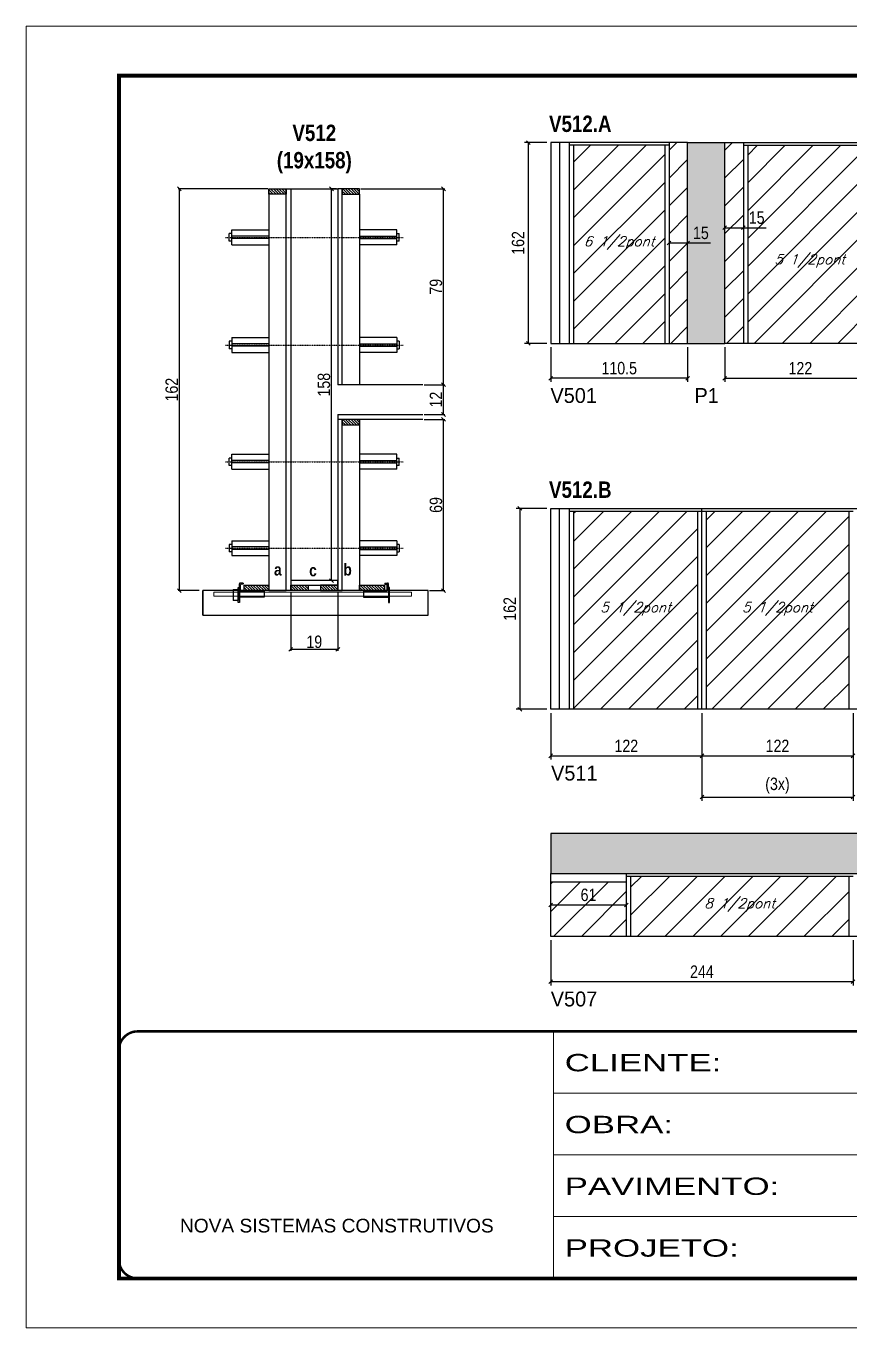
# Model space of a CAD drawing. Extents: x 13154 to 22413, y 1253 to 30260.
# Drawn here: x 14753 to 15418, y 24225 to 25275 of the extents above; entities that cross this region are included whole.
import ezdxf

# ---------------------------------------------------------------- set-up
doc = ezdxf.new("R2010")
doc.units = 0
for name, pattern in [('CONTINUO', [0]), ('DASHED', [0.75, 0.5, -0.25]), ('HIDDEN', [0.375, 0.25, -0.125])]:
    doc.linetypes.add(name, pattern=pattern)
for name, color, linetype in [('5', 5, 'Continuous'), ('barrote', 251, 'Continuous'), ('COTA', 241, 'Continuous'), ('detalhes', 4, 'Continuous'), ('NOMENCLATURA', 7, 'Continuous'), ('Painéis', 200, 'Continuous'), ('presilha', 1, 'Continuous'), ('SARR_2.2x10', 60, 'Continuous'), ('SARR_2.2x7', 40, 'Continuous'), ('SARR_3.5x7', 81, 'Continuous'), ('TENSOR', 3, 'Continuous'), ('texto', 7, 'Continuous')]:
    doc.layers.add(name, color=color, linetype=linetype)
for name, color, linetype, lineweight in [('CONCRETO', 251, 'Continuous', 25), ('Folhas', 255, 'Continuous', 9), ('Hachura', 251, 'Continuous', 9), ('SARRAFO DE PRESSAO', 251, 'DASHED', 9), ('SCO-___-LAJ', 2, 'Continuous', 0)]:
    doc.layers.add(name, color=color, linetype=linetype, lineweight=lineweight)
doc.styles.add('ARIAL', font='arial.ttf')
doc.styles.add('COTA TECNICA', font='techl___.ttf', dxfattribs={"height": 10})
doc.styles.add('COTA TECNICA 2X', font='techl___.ttf', dxfattribs={"height": 10})
doc.styles.add('Romans', font='romans.shx')
doc.styles.add('ROMAS860', font='ROMAS860.SHX')
doc.styles.add('TECNICA', font='techb___.ttf', dxfattribs={"height": 10})
doc.styles.add('Tecnologia', font='')
doc.styles.get('Tecnologia').set_extended_font_data('Forgotten Futurist')
doc.dimstyles.new('PAINEL', dxfattribs={"dimtxt": 10, "dimasz": 3, "dimexe": 3, "dimexo": 3, "dimgap": 3, "dimtad": 1, "dimdec": 1, "dimzin": 12, "dimdsep": 46, "dimtxsty": 'COTA TECNICA', "dimblk1": 'OBLIQUE', "dimblk2": 'OBLIQUE', "dimsah": 1, "dimcen": 0.9, "dimclrd": 4, "dimclre": 4, "dimclrt": 240, "dimadec": 1, "dimazin": 3, "dimtfac": 1, "dimtdec": 1, "dimtmove": 0, "dimatfit": 3, "dimfxl": 1, "dimtolj": 1, "dimtzin": 12, "dimarcsym": 0})
doc.dimstyles.new('SECAO', dxfattribs={"dimscale": 0.333333, "dimtxt": 5, "dimasz": 9, "dimexe": 3, "dimexo": 3, "dimgap": 3, "dimtad": 1, "dimdec": 1, "dimlfac": 0.5, "dimzin": 12, "dimdsep": 46, "dimtxsty": 'COTA TECNICA 2X', "dimblk1": 'OBLIQUE', "dimblk2": 'OBLIQUE', "dimsah": 1, "dimcen": 0.9, "dimclrd": 4, "dimclre": 4, "dimclrt": 240, "dimadec": 1, "dimazin": 3, "dimtfac": 1, "dimtdec": 1, "dimtmove": 0, "dimatfit": 3, "dimfxl": 1, "dimtolj": 1, "dimtzin": 12, "dimarcsym": 0})

# ---------------------------------------------------------------- blocks, each defined once
blk = doc.blocks.new('9999999999')
at = {"color": 30, "linetype": 'CONTINUO'}
for p, q in [((98564.6, 34230.2), (98564.6, 34429.4)), ((98564.6, 34379.6), (99584, 34379.6)), ((98564.6, 34329.8), (99488, 34329.8)), ((98564.6, 34280), (99488, 34280))]:
    blk.add_line(p, q, dxfattribs=at)
at = {"color": 30, "linetype": 'CONTINUO', "const_width": 2}
blk.add_lwpolyline([(99584, 34230.2), (99584, 34414.4, 0.414214), (99569, 34429.4), (98229, 34429.4, 0.414214), (98214, 34414.4), (98214, 34245.2, 0.414214), (98229, 34230.2), (99584, 34230.2)], format="xyb", dxfattribs=at)
at = {"layer": 'Folhas'}
blk.add_lwpolyline([(98139, 34190.2), (99624, 34190.2), (99624, 35240.2), (98139, 35240.2)], close=True, dxfattribs=at)
at = {"layer": 'Folhas', "color": 30, "const_width": 3}
blk.add_lwpolyline([(98214, 34230.2), (99584, 34230.2), (99584, 35200.2), (98214, 35200.2)], close=True, dxfattribs=at)
at = {"color": 7, "linetype": 'Continuous', "ltscale": 5, "style": 'ARIAL'}
blk.add_text('NOVA SISTEMAS CONSTRUTIVOS', height=11.059, dxfattribs=at).set_placement((98263.2, 34267.2))
at = {"layer": 'Folhas', "color": 7, "style": 'Tecnologia', "width": 1.5}
for s, p in [('CLIENTE:', (98573.7, 34397.2)), ('OBRA:', (98573.7, 34347.3)), ('PAVIMENTO:', (98573.7, 34297.5)), ('PROJETO:', (98573.7, 34247.7))]:
    blk.add_text(s, height=14, dxfattribs=at).set_placement(p)
blk = doc.blocks.new('_Oblique')
at = {"color": 0, "linetype": 'ByBlock', "lineweight": -2}
blk.add_line((-0.5, -0.5), (0.5, 0.5), dxfattribs=at)
blk = doc.blocks.new('*D382')
at = {"layer": 'COTA', "color": 4, "lineweight": -2, "transparency": 16777216}
for p, q in [((14966.5, 24818.6), (14966.5, 24771.1)), ((15004.5, 24818.6), (15004.5, 24771.1)), ((15004.5, 24772.1), (14966.5, 24772.1))]:
    blk.add_line(p, q, dxfattribs=at)
at = {"layer": 'Defpoints', "color": 0, "transparency": 16777216}
for p in [(14966.5, 24819.6), (15004.5, 24819.6), (14966.5, 24772.1)]:
    blk.add_point(p, dxfattribs=at)
at = {"layer": 'COTA', "color": 4, "lineweight": -2, "transparency": 16777216, "xscale": 3, "yscale": 3, "zscale": 3, "rotation": 180}
blk.add_blockref('_Oblique', (14966.5, 24772.1), dxfattribs=at)
at = {"layer": 'COTA', "color": 4, "lineweight": -2, "transparency": 16777216, "xscale": 3, "yscale": 3, "zscale": 3}
blk.add_blockref('_Oblique', (15004.5, 24772.1), dxfattribs=at)
at = {"layer": 'COTA', "color": 240, "transparency": 16777216, "insert": (14985.5, 24778.2), "char_height": 10, "attachment_point": 5, "style": 'COTA TECNICA 2X'}
blk.add_mtext('\\A1;19', dxfattribs=at)
blk = doc.blocks.new('PRESILHA METÁLICA 1')
at = {"layer": 'presilha'}
for p, q in [((7.5, 10.6), (7.5, 19.9)), ((12, 21), (8.6, 21)), ((9, 11.6), (9, 18.9)), ((12, 19.5), (9.6, 19.5)), ((12, 21), (12, 19.5)), ((0, 13), (6, 13)), ((0, 13), (0, 0)), ((6, 0), (0, 0)), ((6, 15.5), (7.5, 15.5)), ((6, -2.5), (6, 15.5)), ((6, 13), (6, 0)), ((7.5, 15.5), (7.5, -2.5)), ((37.5, 4.1), (7.5, 4.1)), ((37.5, 11), (9.6, 11)), ((37.5, 11), (37.5, 4.1)), ((7.5, -2.5), (6, -2.5))]:
    blk.add_line(p, q, dxfattribs=at)
for centre, radius, start, end in [((8.6, 19.9), 1.14, 90, 180), ((9.6, 18.9), 0.57, 90, 180), ((9.6, 11.6), 0.57, 180, 270)]:
    blk.add_arc(centre, radius, start, end, dxfattribs=at)
blk = doc.blocks.new('PRESILHA METÁLICA 2')
at = {"layer": 'presilha'}
for p, q in [((-5.2, 23.5), (-5.2, 22)), ((-5.2, 23.5), (-1.9, 23.5)), ((-5.2, 22), (-2.8, 22)), ((-2.2, 14.1), (-2.2, 21.4)), ((0.8, 18), (-0.8, 18)), ((-0.8, 18), (-0.8, 0)), ((-0.8, 14.6), (-0.8, 22.4)), ((0.8, 0), (0.8, 18)), ((-30.8, 13.5), (-30.8, 6.6)), ((-30.8, 13.5), (-2.8, 13.5)), ((-30.8, 6.6), (-0.8, 6.6)), ((-0.8, 0), (0.8, 0))]:
    blk.add_line(p, q, dxfattribs=at)
for centre, radius, start, end in [((-2.8, 21.4), 0.57, 0, 90), ((-1.9, 22.4), 1.14, 0, 90), ((-2.8, 14.1), 0.57, 270, 0)]:
    blk.add_arc(centre, radius, start, end, dxfattribs=at)
blk = doc.blocks.new('*D383')
at = {"layer": 'COTA', "color": 4, "lineweight": -2, "transparency": 16777216}
for p, q in [((14947.9, 25143.6), (14875.6, 25143.6)), ((14876.6, 25143.6), (14876.6, 24819.6)), ((14892.7, 24819.6), (14875.6, 24819.6))]:
    blk.add_line(p, q, dxfattribs=at)
at = {"layer": 'Defpoints', "color": 0, "transparency": 16777216}
for p in [(14948.9, 25143.6), (14876.6, 24819.6), (14893.7, 24819.6)]:
    blk.add_point(p, dxfattribs=at)
at = {"layer": 'COTA', "color": 4, "lineweight": -2, "transparency": 16777216, "xscale": 3, "yscale": 3, "zscale": 3}
for p, rotation in [((14876.6, 25143.6), 90), ((14876.6, 24819.6), 270)]:
    blk.add_blockref('_Oblique', p, dxfattribs=dict(at, rotation=rotation))
at = {"layer": 'COTA', "color": 240, "transparency": 16777216, "insert": (14870.5, 24981.6), "char_height": 10, "attachment_point": 5, "rotation": 90, "style": 'COTA TECNICA 2X'}
blk.add_mtext('\\A1;162', dxfattribs=at)
blk = doc.blocks.new('*D386')
at = {"layer": 'COTA', "color": 4, "lineweight": -2, "transparency": 16777216}
for p, q in [((15003.5, 25143.6), (14998.4, 25143.6)), ((14999.4, 24827.6), (14999.4, 25143.6)), ((15003.5, 24827.6), (14998.4, 24827.6))]:
    blk.add_line(p, q, dxfattribs=at)
at = {"layer": 'Defpoints', "color": 0, "transparency": 16777216}
for p in [(14999.4, 25143.6), (15004.5, 25143.6), (15004.5, 24827.6)]:
    blk.add_point(p, dxfattribs=at)
at = {"layer": 'COTA', "color": 4, "lineweight": -2, "transparency": 16777216, "xscale": 3, "yscale": 3, "zscale": 3}
for p, rotation in [((14999.4, 25143.6), 90), ((14999.4, 24827.6), 270)]:
    blk.add_blockref('_Oblique', p, dxfattribs=dict(at, rotation=rotation))
at = {"layer": 'COTA', "color": 240, "transparency": 16777216, "insert": (14993.3, 24985.6), "char_height": 10, "attachment_point": 5, "rotation": 90, "style": 'COTA TECNICA 2X'}
blk.add_mtext('\\A1;158', dxfattribs=at)
blk = doc.blocks.new('*D397')
at = {"layer": 'COTA', "color": 4, "linetype": 'ByBlock', "lineweight": -2, "transparency": 16777216}
for p, q in [((15176.3, 25015.9), (15176.3, 24987.8)), ((15286.8, 25015.9), (15286.8, 24987.8)), ((15286.8, 24990.8), (15176.3, 24990.8))]:
    blk.add_line(p, q, dxfattribs=at)
at = {"layer": 'Defpoints', "color": 0, "linetype": 'ByBlock', "transparency": 16777216}
for p in [(15176.3, 25018.9), (15286.8, 25018.9), (15176.3, 24990.8)]:
    blk.add_point(p, dxfattribs=at)
at = {"layer": 'COTA', "color": 4, "linetype": 'ByBlock', "lineweight": -2, "transparency": 16777216, "xscale": 3, "yscale": 3, "zscale": 3, "rotation": 180}
blk.add_blockref('_Oblique', (15176.3, 24990.8), dxfattribs=at)
at = {"layer": 'COTA', "color": 4, "linetype": 'ByBlock', "lineweight": -2, "transparency": 16777216, "xscale": 3, "yscale": 3, "zscale": 3}
blk.add_blockref('_Oblique', (15286.8, 24990.8), dxfattribs=at)
at = {"layer": 'COTA', "color": 240, "linetype": 'ByBlock', "transparency": 16777216, "insert": (15231.6, 24998.9), "char_height": 10, "attachment_point": 5, "style": 'COTA TECNICA'}
blk.add_mtext('\\A1;110.5', dxfattribs=at)
blk = doc.blocks.new('*D398')
at = {"layer": 'COTA', "color": 4, "lineweight": -2, "transparency": 16777216}
for p, q in [((15316.8, 25015.9), (15316.8, 24987.8)), ((15438.8, 25015.9), (15438.8, 24987.8)), ((15316.8, 24990.8), (15438.8, 24990.8))]:
    blk.add_line(p, q, dxfattribs=at)
at = {"layer": 'Defpoints', "color": 0, "transparency": 16777216}
for p in [(15316.8, 25018.9), (15438.8, 25018.9), (15438.8, 24990.8)]:
    blk.add_point(p, dxfattribs=at)
at = {"layer": 'COTA', "color": 4, "lineweight": -2, "transparency": 16777216, "xscale": 3, "yscale": 3, "zscale": 3, "rotation": 180}
blk.add_blockref('_Oblique', (15316.8, 24990.8), dxfattribs=at)
at = {"layer": 'COTA', "color": 4, "lineweight": -2, "transparency": 16777216, "xscale": 3, "yscale": 3, "zscale": 3}
blk.add_blockref('_Oblique', (15438.8, 24990.8), dxfattribs=at)
at = {"layer": 'COTA', "color": 240, "transparency": 16777216, "insert": (15377.8, 24998.9), "char_height": 10, "attachment_point": 5, "style": 'COTA TECNICA'}
blk.add_mtext('\\A1;122', dxfattribs=at)
blk = doc.blocks.new('*D393')
at = {"layer": 'COTA', "color": 4, "lineweight": -2, "transparency": 16777216}
for p, q in [((15173.3, 25180.9), (15155.2, 25180.9)), ((15158.2, 25180.9), (15158.2, 25018.9)), ((15173.3, 25018.9), (15155.2, 25018.9))]:
    blk.add_line(p, q, dxfattribs=at)
at = {"layer": 'Defpoints', "color": 0, "transparency": 16777216}
for p in [(15176.3, 25180.9), (15158.2, 25018.9), (15176.3, 25018.9)]:
    blk.add_point(p, dxfattribs=at)
at = {"layer": 'COTA', "color": 4, "lineweight": -2, "transparency": 16777216, "xscale": 3, "yscale": 3, "zscale": 3}
for p, rotation in [((15158.2, 25180.9), 90), ((15158.2, 25018.9), 270)]:
    blk.add_blockref('_Oblique', p, dxfattribs=dict(at, rotation=rotation))
at = {"layer": 'COTA', "color": 240, "transparency": 16777216, "insert": (15150, 25099.9), "char_height": 10, "attachment_point": 5, "rotation": 90, "style": 'COTA TECNICA'}
blk.add_mtext('\\A1;162', dxfattribs=at)
blk = doc.blocks.new('*D395')
at = {"layer": 'COTA', "color": 4, "lineweight": -2, "transparency": 16777216}
for p, q in [((15271.8, 25099.9), (15286.8, 25099.9)), ((15286.8, 25099.9), (15305.2, 25099.9))]:
    blk.add_line(p, q, dxfattribs=at)
at = {"layer": 'Defpoints', "color": 0, "transparency": 16777216}
for p in [(15271.8, 25099.9), (15286.8, 25099.9), (15286.8, 25099.9)]:
    blk.add_point(p, dxfattribs=at)
at = {"layer": 'COTA', "color": 4, "lineweight": -2, "transparency": 16777216, "xscale": 3, "yscale": 3, "zscale": 3, "rotation": 180}
blk.add_blockref('_Oblique', (15271.8, 25099.9), dxfattribs=at)
at = {"layer": 'COTA', "color": 4, "lineweight": -2, "transparency": 16777216, "xscale": 3, "yscale": 3, "zscale": 3}
blk.add_blockref('_Oblique', (15286.8, 25099.9), dxfattribs=at)
at = {"layer": 'COTA', "color": 240, "transparency": 16777216, "insert": (15297.5, 25108), "char_height": 10, "attachment_point": 5, "style": 'COTA TECNICA'}
blk.add_mtext('\\A1;15', dxfattribs=at)
blk = doc.blocks.new('*D396')
at = {"layer": 'COTA', "color": 4, "lineweight": -2, "transparency": 16777216}
for p, q in [((15316.8, 25112.2), (15331.8, 25112.2)), ((15331.8, 25112.2), (15350.2, 25112.2))]:
    blk.add_line(p, q, dxfattribs=at)
at = {"layer": 'Defpoints', "color": 0, "transparency": 16777216}
for p in [(15316.8, 25112.2), (15331.8, 25112.2), (15331.8, 25112.2)]:
    blk.add_point(p, dxfattribs=at)
at = {"layer": 'COTA', "color": 4, "lineweight": -2, "transparency": 16777216, "xscale": 3, "yscale": 3, "zscale": 3, "rotation": 180}
blk.add_blockref('_Oblique', (15316.8, 25112.2), dxfattribs=at)
at = {"layer": 'COTA', "color": 4, "lineweight": -2, "transparency": 16777216, "xscale": 3, "yscale": 3, "zscale": 3}
blk.add_blockref('_Oblique', (15331.8, 25112.2), dxfattribs=at)
at = {"layer": 'COTA', "color": 240, "transparency": 16777216, "insert": (15342.5, 25120.3), "char_height": 10, "attachment_point": 5, "style": 'COTA TECNICA'}
blk.add_mtext('\\A1;15', dxfattribs=at)
blk = doc.blocks.new('*D401')
at = {"layer": 'COTA', "color": 4, "lineweight": -2, "transparency": 16777216}
for p, q in [((15074.2, 24957.6), (15090.8, 24957.6)), ((15089.8, 24819.6), (15089.8, 24957.6)), ((15078.4, 24819.6), (15090.8, 24819.6))]:
    blk.add_line(p, q, dxfattribs=at)
at = {"layer": 'Defpoints', "color": 0, "transparency": 16777216}
for p in [(15073.2, 24957.6), (15089.8, 24957.6), (15077.4, 24819.6)]:
    blk.add_point(p, dxfattribs=at)
at = {"layer": 'COTA', "color": 4, "lineweight": -2, "transparency": 16777216, "xscale": 3, "yscale": 3, "zscale": 3}
for p, rotation in [((15089.8, 24957.6), 90), ((15089.8, 24819.6), 270)]:
    blk.add_blockref('_Oblique', p, dxfattribs=dict(at, rotation=rotation))
at = {"layer": 'COTA', "color": 240, "transparency": 16777216, "insert": (15083.7, 24888.6), "char_height": 10, "attachment_point": 5, "rotation": 90, "style": 'COTA TECNICA 2X'}
blk.add_mtext('\\A1;69', dxfattribs=at)
blk = doc.blocks.new('*D402')
at = {"layer": 'COTA', "color": 4, "lineweight": -2, "transparency": 16777216}
for p, q in [((15074.2, 24985.6), (15090.8, 24985.6)), ((15089.8, 24961.6), (15089.8, 24985.6)), ((15074.2, 24961.6), (15090.8, 24961.6))]:
    blk.add_line(p, q, dxfattribs=at)
at = {"layer": 'Defpoints', "color": 0, "transparency": 16777216}
for p in [(15073.2, 24985.6), (15089.8, 24985.6), (15073.2, 24961.6)]:
    blk.add_point(p, dxfattribs=at)
at = {"layer": 'COTA', "color": 4, "lineweight": -2, "transparency": 16777216, "xscale": 3, "yscale": 3, "zscale": 3}
for p, rotation in [((15089.8, 24985.6), 90), ((15089.8, 24961.6), 270)]:
    blk.add_blockref('_Oblique', p, dxfattribs=dict(at, rotation=rotation))
at = {"layer": 'COTA', "color": 240, "transparency": 16777216, "insert": (15083.7, 24973.6), "char_height": 10, "attachment_point": 5, "rotation": 90, "style": 'COTA TECNICA 2X'}
blk.add_mtext('\\A1;12', dxfattribs=at)
blk = doc.blocks.new('*D403')
at = {"layer": 'COTA', "color": 4, "lineweight": -2, "transparency": 16777216}
for p, q in [((15023.1, 25143.6), (15090.8, 25143.6)), ((15089.8, 24985.6), (15089.8, 25143.6)), ((15074.2, 24985.6), (15090.8, 24985.6))]:
    blk.add_line(p, q, dxfattribs=at)
at = {"layer": 'Defpoints', "color": 0, "transparency": 16777216}
for p in [(15022.1, 25143.6), (15089.8, 25143.6), (15073.2, 24985.6)]:
    blk.add_point(p, dxfattribs=at)
at = {"layer": 'COTA', "color": 4, "lineweight": -2, "transparency": 16777216, "xscale": 3, "yscale": 3, "zscale": 3}
for p, rotation in [((15089.8, 25143.6), 90), ((15089.8, 24985.6), 270)]:
    blk.add_blockref('_Oblique', p, dxfattribs=dict(at, rotation=rotation))
at = {"layer": 'COTA', "color": 240, "transparency": 16777216, "insert": (15083.7, 25064.6), "char_height": 10, "attachment_point": 5, "rotation": 90, "style": 'COTA TECNICA 2X'}
blk.add_mtext('\\A1;79', dxfattribs=at)
blk = doc.blocks.new('*D404')
at = {"layer": 'COTA', "color": 4, "lineweight": -2, "transparency": 16777216}
for p, q in [((15176.3, 24720.8), (15176.3, 24683.3)), ((15298.3, 24720.8), (15298.3, 24683.3)), ((15176.3, 24686.3), (15298.3, 24686.3))]:
    blk.add_line(p, q, dxfattribs=at)
at = {"layer": 'Defpoints', "color": 0, "transparency": 16777216}
for p in [(15176.3, 24723.8), (15298.3, 24723.8), (15298.3, 24686.3)]:
    blk.add_point(p, dxfattribs=at)
at = {"layer": 'COTA', "color": 4, "lineweight": -2, "transparency": 16777216, "xscale": 3, "yscale": 3, "zscale": 3, "rotation": 180}
blk.add_blockref('_Oblique', (15176.3, 24686.3), dxfattribs=at)
at = {"layer": 'COTA', "color": 4, "lineweight": -2, "transparency": 16777216, "xscale": 3, "yscale": 3, "zscale": 3}
blk.add_blockref('_Oblique', (15298.3, 24686.3), dxfattribs=at)
at = {"layer": 'COTA', "color": 240, "transparency": 16777216, "insert": (15237.3, 24694.3), "char_height": 10, "attachment_point": 5, "style": 'COTA TECNICA'}
blk.add_mtext('\\A1;122', dxfattribs=at)
blk = doc.blocks.new('*D405')
at = {"layer": 'COTA', "color": 4, "lineweight": -2, "transparency": 16777216}
for p, q in [((15298.3, 24720.8), (15298.3, 24683.3)), ((15420.3, 24720.8), (15420.3, 24683.3)), ((15298.3, 24686.3), (15420.3, 24686.3))]:
    blk.add_line(p, q, dxfattribs=at)
at = {"layer": 'Defpoints', "color": 0, "transparency": 16777216}
for p in [(15298.3, 24723.8), (15420.3, 24723.8), (15420.3, 24686.3)]:
    blk.add_point(p, dxfattribs=at)
at = {"layer": 'COTA', "color": 4, "lineweight": -2, "transparency": 16777216, "xscale": 3, "yscale": 3, "zscale": 3, "rotation": 180}
blk.add_blockref('_Oblique', (15298.3, 24686.3), dxfattribs=at)
at = {"layer": 'COTA', "color": 4, "lineweight": -2, "transparency": 16777216, "xscale": 3, "yscale": 3, "zscale": 3}
blk.add_blockref('_Oblique', (15420.3, 24686.3), dxfattribs=at)
at = {"layer": 'COTA', "color": 240, "transparency": 16777216, "insert": (15359.3, 24694.3), "char_height": 10, "attachment_point": 5, "style": 'COTA TECNICA'}
blk.add_mtext('\\A1;122', dxfattribs=at)
blk = doc.blocks.new('*D407')
at = {"layer": 'COTA', "color": 4, "lineweight": -2, "transparency": 16777216}
for p, q in [((15298.3, 24720.8), (15298.3, 24650)), ((15420.3, 24720.8), (15420.3, 24650)), ((15298.3, 24653), (15420.3, 24653))]:
    blk.add_line(p, q, dxfattribs=at)
at = {"layer": 'Defpoints', "color": 0, "transparency": 16777216}
for p in [(15298.3, 24723.8), (15420.3, 24723.8), (15420.3, 24653)]:
    blk.add_point(p, dxfattribs=at)
at = {"layer": 'COTA', "color": 4, "lineweight": -2, "transparency": 16777216, "xscale": 3, "yscale": 3, "zscale": 3, "rotation": 180}
blk.add_blockref('_Oblique', (15298.3, 24653), dxfattribs=at)
at = {"layer": 'COTA', "color": 4, "lineweight": -2, "transparency": 16777216, "xscale": 3, "yscale": 3, "zscale": 3}
blk.add_blockref('_Oblique', (15420.3, 24653), dxfattribs=at)
at = {"layer": 'COTA', "color": 240, "transparency": 16777216, "insert": (15359.3, 24662.2), "char_height": 10, "attachment_point": 5, "style": 'COTA TECNICA'}
blk.add_mtext('\\A1;(3x)', dxfattribs=at)
blk = doc.blocks.new('*D411')
at = {"layer": 'COTA', "color": 4, "lineweight": -2, "transparency": 16777216}
for p, q in [((15173.3, 24885.8), (15148.4, 24885.8)), ((15151.4, 24885.8), (15151.4, 24723.8)), ((15173.3, 24723.8), (15148.4, 24723.8))]:
    blk.add_line(p, q, dxfattribs=at)
at = {"layer": 'Defpoints', "color": 0, "transparency": 16777216}
for p in [(15176.3, 24885.8), (15151.4, 24723.8), (15176.3, 24723.8)]:
    blk.add_point(p, dxfattribs=at)
at = {"layer": 'COTA', "color": 4, "lineweight": -2, "transparency": 16777216, "xscale": 3, "yscale": 3, "zscale": 3}
for p, rotation in [((15151.4, 24885.8), 90), ((15151.4, 24723.8), 270)]:
    blk.add_blockref('_Oblique', p, dxfattribs=dict(at, rotation=rotation))
at = {"layer": 'COTA', "color": 240, "transparency": 16777216, "insert": (15143.3, 24804.8), "char_height": 10, "attachment_point": 5, "rotation": 90, "style": 'COTA TECNICA'}
blk.add_mtext('\\A1;162', dxfattribs=at)
blk = doc.blocks.new('*D420')
at = {"layer": 'COTA', "color": 4, "linetype": 'ByBlock', "lineweight": -2, "transparency": 16777216}
for p, q in [((15176.3, 24537.5), (15176.3, 24501.1)), ((15420.3, 24537.5), (15420.3, 24501.1)), ((15420.3, 24504.1), (15176.3, 24504.1))]:
    blk.add_line(p, q, dxfattribs=at)
at = {"layer": 'Defpoints', "color": 0, "linetype": 'ByBlock', "transparency": 16777216}
for p in [(15176.3, 24540.5), (15420.3, 24540.5), (15176.3, 24504.1)]:
    blk.add_point(p, dxfattribs=at)
at = {"layer": 'COTA', "color": 4, "linetype": 'ByBlock', "lineweight": -2, "transparency": 16777216, "xscale": 3, "yscale": 3, "zscale": 3, "rotation": 180}
blk.add_blockref('_Oblique', (15176.3, 24504.1), dxfattribs=at)
at = {"layer": 'COTA', "color": 4, "linetype": 'ByBlock', "lineweight": -2, "transparency": 16777216, "xscale": 3, "yscale": 3, "zscale": 3}
blk.add_blockref('_Oblique', (15420.3, 24504.1), dxfattribs=at)
at = {"layer": 'COTA', "color": 240, "linetype": 'ByBlock', "transparency": 16777216, "insert": (15298.3, 24512.2), "char_height": 10, "attachment_point": 5, "style": 'COTA TECNICA'}
blk.add_mtext('\\A1;244', dxfattribs=at)
blk = doc.blocks.new('*D425')
at = {"layer": 'COTA', "color": 4, "lineweight": -2, "transparency": 16777216}
blk.add_line((15176.3, 24566), (15237.3, 24566), dxfattribs=at)
at = {"layer": 'Defpoints', "color": 0, "transparency": 16777216}
for p in [(15176.3, 24566), (15237.3, 24566), (15237.3, 24566)]:
    blk.add_point(p, dxfattribs=at)
at = {"layer": 'COTA', "color": 4, "lineweight": -2, "transparency": 16777216, "xscale": 3, "yscale": 3, "zscale": 3, "rotation": 180}
blk.add_blockref('_Oblique', (15176.3, 24566), dxfattribs=at)
at = {"layer": 'COTA', "color": 4, "lineweight": -2, "transparency": 16777216, "xscale": 3, "yscale": 3, "zscale": 3}
blk.add_blockref('_Oblique', (15237.3, 24566), dxfattribs=at)
at = {"layer": 'COTA', "color": 240, "transparency": 16777216, "insert": (15206.8, 24574.1), "char_height": 10, "attachment_point": 5, "style": 'COTA TECNICA'}
blk.add_mtext('\\A1;61', dxfattribs=at)

msp = doc.modelspace()

# ---------------------------------------------------------------- hatches: boundary and pattern name
at = {"layer": 'COTA'}
h = msp.add_hatch(dxfattribs=at)
h.set_pattern_fill('AR-CONC', color=256, scale=0.03)
h.set_pattern_definition([(50, (-1545.516, 10.666), (5.4655401, -0.47817257), [0.5715, -6.2865]), (355, (-1545.516, 10.666), (-1.0573026, 5.7317054), [0.4572, -5.0292175]), (100.451445, (-1545.0603, 10.6263), (4.4082374, 5.2535326), [0.4857003, -5.3427073]), (46.1842, (-1545.516, 12.19), (8.1323712, -1.2612698), [0.85725, -9.42975]), (96.635558, (-1544.838, 12.085), (7.122124, 7.4227837), [0.7285507, -8.0140682]), (351.18415, (-1545.516, 12.19), (7.122124, 7.4227837), [0.685799, -7.543792]), (21, (-1544.754, 11.809), (4.54843174, -3.06795595), [0.5715, -6.2865]), (326, (-1544.754, 11.809), (1.8540609, 5.525639), [0.4572, -5.0292]), (71.451445, (-1544.375, 11.5535), (6.4024926, 2.4576831), [0.4857003, -5.3426981]), (37.5, (-1545.5158, 10.6661), (0.0926581, 2.53665117), [0, -4.96824, 0, -5.1054, 0, -5.04825]), (7.5, (-1545.5158, 10.6661), (2.00458988, 3.00541724), [0, -2.91084, 0, -4.85394, 0, -1.92405]), (327.5, (-1547.215, 10.6661), (4.06771786, -0.17186232), [0, -1.905, 0, -5.9436, 0, -7.8867]), (317.5, (-1547.977, 10.666), (4.44387544, 0.76279473), [0, -2.4765, 0, -3.94716, 0, -5.6007])])
h.paths.add_polyline_path([(15316.81, 25180.92), (15286.81, 25180.92), (15286.81, 25018.92), (15316.81, 25018.92)])
h = msp.add_hatch(dxfattribs=at)
h.set_pattern_fill('AR-CONC', color=256, scale=0.03)
h.set_pattern_definition([(50, (-1385.9233, -1472.6995), (5.4655401, -0.47817257), [0.5715, -6.2865]), (355, (-1385.923, -1472.6995), (-1.0573026, 5.7317054), [0.4572, -5.0292175]), (100.451445, (-1385.468, -1472.7393), (4.4082374, 5.2535326), [0.4857003, -5.3427073]), (46.1842, (-1385.923, -1471.1755), (8.1323712, -1.2612698), [0.85725, -9.42975]), (96.635558, (-1385.2456, -1471.2806), (7.122124, 7.4227837), [0.7285507, -8.0140682]), (351.18415, (-1385.923, -1471.1755), (7.122124, 7.4227837), [0.685799, -7.543792]), (21, (-1385.1613, -1471.5565), (4.54843174, -3.06795595), [0.5715, -6.2865]), (326, (-1385.161, -1471.5565), (1.8540609, 5.525639), [0.4572, -5.0292]), (71.451445, (-1384.782, -1471.812), (6.4024926, 2.4576831), [0.4857003, -5.3426981]), (37.5, (-1385.9233, -1472.6995), (0.0926581, 2.53665117), [0, -4.96824, 0, -5.1054, 0, -5.04825]), (7.5, (-1385.9233, -1472.6995), (2.00458988, 3.00541724), [0, -2.91084, 0, -4.85394, 0, -1.92405]), (327.5, (-1387.6225, -1472.6995), (4.06771786, -0.17186232), [0, -1.905, 0, -5.9436, 0, -7.8867]), (317.5, (-1388.3845, -1472.6995), (4.44387544, 0.76279473), [0, -2.4765, 0, -3.94716, 0, -5.6007])])
h.paths.add_polyline_path([(15176.31, 24623.53), (15176.31, 24591.53), (15849.31, 24591.53), (15849.31, 24623.53)])
at = {"layer": 'Hachura', "linetype": 'ByBlock'}
h = msp.add_hatch(dxfattribs=at)
h.set_pattern_fill('ANSI31', color=256, scale=5)
h.set_pattern_definition([(45, (-58.834, 10.666), (-11.22532, 11.22532), [])])
h.paths.add_polyline_path([(15194.81, 25178.72), (15194.81, 25018.92), (15268.31, 25018.92), (15268.31, 25178.72)])
h.paths.add_polyline_path([(15271.81, 25018.92), (15286.81, 25018.92), (15286.81, 25180.92), (15271.81, 25180.92)])
h.paths.add_polyline_path([(15331.81, 25180.92), (15316.81, 25180.92), (15316.81, 25018.92), (15331.81, 25018.92)])
h.paths.add_polyline_path([(15435.31, 25178.72), (15335.31, 25178.72), (15335.31, 25018.92), (15435.31, 25018.92)])
h.paths.add_polyline_path([(15442.31, 25178.72), (15442.31, 25018.92), (15557.31, 25018.92), (15557.31, 25178.72)])
h.paths.add_polyline_path([(15586.71, 25178.72), (15564.31, 25178.72), (15564.31, 25018.92), (15586.71, 25018.92)])
h.paths.add_polyline_path([(15610.81, 25178.72), (15590.21, 25178.72), (15590.21, 25018.92), (15610.81, 25018.92)])
h.paths.add_polyline_path([(15614.31, 25018.92), (15629.31, 25018.92), (15629.31, 25180.92), (15614.31, 25180.92)])
h.paths.add_polyline_path([(15777.81, 25178.72), (15677.81, 25178.72), (15677.81, 25018.92), (15777.81, 25018.92)])
h.paths.add_polyline_path([(15899.81, 25178.72), (15784.81, 25178.72), (15784.81, 25018.92), (15899.81, 25018.92)])
h.paths.add_polyline_path([(15991.81, 25178.72), (15906.81, 25178.72), (15906.81, 25018.92), (15991.81, 25018.92)])
h = msp.add_hatch(dxfattribs=at)
h.set_pattern_fill('ANSI31', color=256, scale=5)
h.set_pattern_definition([(45, (0, 10.666), (-11.22532, 11.22532), [])])
h.paths.add_polyline_path([(15294.81, 24883.63), (15194.81, 24883.63), (15194.81, 24723.83), (15294.81, 24723.83)])
h.paths.add_polyline_path([(15301.81, 24723.83), (15416.81, 24723.83), (15416.81, 24883.63), (15301.81, 24883.63)])
h.paths.add_polyline_path([(15911.81, 24806.83), (16101.81, 24806.83), (16101.81, 24883.63), (15911.81, 24883.63)])
h = msp.add_hatch(dxfattribs=at)
h.set_pattern_fill('ANSI31', color=256, scale=5)
h.paths.add_polyline_path([(15423.81, 24790.63), (15423.81, 24723.83), (15630.81, 24723.83), (15630.81, 24790.63)])
h.paths.add_polyline_path([(15634.31, 24723.83), (15664.31, 24723.83), (15664.31, 24785.83), (15634.31, 24785.83)])
h.paths.add_polyline_path([(15733.31, 24785.83), (15664.31, 24785.83), (15664.31, 24723.83), (15733.31, 24723.83)])
h.paths.add_polyline_path([(15852.31, 24723.83), (15852.31, 24790.63), (15736.81, 24790.63), (15736.81, 24723.83)])
h.paths.add_polyline_path([(15849.31, 24540.53), (15849.31, 24584.53), (15764.31, 24584.53), (15764.31, 24540.53)])
h.paths.add_polyline_path([(15760.81, 24589.33), (15667.81, 24589.33), (15667.81, 24540.53), (15760.81, 24540.53)])
h.paths.add_polyline_path([(15660.81, 24540.53), (15660.81, 24589.33), (15423.81, 24589.33), (15423.81, 24540.53)])
h.paths.add_polyline_path([(15416.81, 24540.53), (15416.81, 24589.33), (15240.81, 24589.33), (15240.81, 24540.53)])
h.paths.add_polyline_path([(15237.31, 24540.53), (15237.31, 24584.53), (15176.31, 24584.53), (15176.31, 24540.53)])
at = {"layer": 'SARR_2.2x10'}
h = msp.add_hatch(dxfattribs=at)
h.set_pattern_fill('ANSI31', color=256, scale=0.5, angle=90)
h.set_pattern_definition([(135, (48122.458, -98692.5574), (-1.122532015, -1.122532015), [])])
h.paths.add_polyline_path([(14928.92, 24824.01), (14928.92, 24819.61), (14948.92, 24819.61), (14948.92, 24824.01)])
h = msp.add_hatch(dxfattribs=at)
h.set_pattern_fill('ANSI31', color=256, scale=0.5, angle=90)
h.set_pattern_definition([(135, (48215.658, -98692.5574), (-1.122532015, -1.122532015), [])])
h.paths.add_polyline_path([(15022.12, 24824.01), (15022.12, 24819.61), (15042.12, 24819.61), (15042.12, 24824.01)])
at = {"layer": 'SARR_2.2x7'}
h = msp.add_hatch(dxfattribs=at)
h.set_pattern_fill('ANSI31', color=256, scale=0.5, angle=90)
h.set_pattern_definition([(135, (48116.458, -98372.9574), (-1.122532015, -1.122532015), [])])
h.paths.add_polyline_path([(14962.92, 25143.61), (14962.92, 25139.21), (14948.92, 25139.21), (14948.92, 25143.61)])
h = msp.add_hatch(dxfattribs=at)
h.set_pattern_fill('ANSI31', color=256, scale=0.5, angle=90)
h.set_pattern_definition([(135, (48136.458, -98372.9574), (-1.122532015, -1.122532015), [])])
h.paths.add_polyline_path([(15008.12, 25143.61), (15008.12, 25139.21), (15022.12, 25139.21), (15022.12, 25143.61)])
h = msp.add_hatch(dxfattribs=at)
h.set_pattern_fill('ANSI31', color=256, scale=0.5, angle=90)
h.set_pattern_definition([(135, (48136.458, -98558.9574), (-1.122532015, -1.122532015), [])])
h.paths.add_polyline_path([(15008.12, 24957.61), (15008.12, 24953.21), (15022.12, 24953.21), (15022.12, 24957.61)])
h = msp.add_hatch(dxfattribs=at)
h.set_pattern_fill('ANSI31', color=256, scale=0.5, angle=90)
h.set_pattern_definition([(135, (48202.058, -98692.5574), (-1.122532015, -1.122532015), [])])
h.paths.add_polyline_path([(14980.52, 24819.61), (14980.52, 24824.01), (14966.52, 24824.01), (14966.52, 24819.61)])
h = msp.add_hatch(dxfattribs=at)
h.set_pattern_fill('ANSI31', color=256, scale=0.5, angle=90)
h.set_pattern_definition([(135, (48140.058, -98692.5574), (-1.122532015, -1.122532015), [])])
h.paths.add_polyline_path([(14990.52, 24819.61), (14990.52, 24824.01), (15004.52, 24824.01), (15004.52, 24819.61)])

# ---------------------------------------------------------------- linework, layer by layer
at = {"ltscale": 3}
for p, q in [((14916.92, 25101.45), (14916.92, 25107.45)), ((14918.92, 25107.45), (14916.92, 25107.45)), ((14918.92, 25098.45), (14918.92, 25110.45)), ((14918.92, 25110.45), (14948.92, 25110.45)), ((15052.12, 25110.45), (15022.12, 25110.45)), ((15052.12, 25098.45), (15052.12, 25110.45)), ((15052.12, 25107.45), (15054.12, 25107.45)), ((15054.12, 25101.45), (15054.12, 25107.45)), ((14918.92, 25101.45), (14916.92, 25101.45)), ((14948.92, 25105.45), (14918.92, 25105.45)), ((14948.92, 25103.45), (14918.92, 25103.45)), ((14918.92, 25098.45), (14948.92, 25098.45)), ((15022.12, 25105.45), (15052.12, 25105.45)), ((15022.12, 25103.45), (15052.12, 25103.45)), ((15052.12, 25098.45), (15022.12, 25098.45)), ((15054.12, 25101.45), (15052.12, 25101.45)), ((14918.92, 25023.62), (14918.92, 25011.62)), ((14918.92, 25023.62), (14948.92, 25023.62)), ((15052.12, 25023.62), (15022.12, 25023.62)), ((15052.12, 25023.62), (15052.12, 25011.62)), ((14916.92, 25020.62), (14916.92, 25014.62)), ((14918.92, 25020.62), (14916.92, 25020.62)), ((14918.92, 25014.62), (14916.92, 25014.62)), ((14948.92, 25018.62), (14918.92, 25018.62)), ((14948.92, 25016.62), (14918.92, 25016.62)), ((14918.92, 25011.62), (14948.92, 25011.62)), ((15022.12, 25018.62), (15052.12, 25018.62)), ((15022.12, 25016.62), (15052.12, 25016.62)), ((15052.12, 25011.62), (15022.12, 25011.62)), ((15054.12, 25020.62), (15052.12, 25020.62)), ((15052.12, 25014.62), (15054.12, 25014.62)), ((15054.12, 25020.62), (15054.12, 25014.62)), ((14918.92, 24917.48), (14918.92, 24929.48)), ((14918.92, 24929.48), (14948.92, 24929.48)), ((15052.12, 24929.48), (15022.12, 24929.48)), ((15052.12, 24917.48), (15052.12, 24929.48)), ((14916.92, 24920.48), (14916.92, 24926.48)), ((14918.92, 24926.48), (14916.92, 24926.48)), ((14918.92, 24920.48), (14916.92, 24920.48)), ((14948.92, 24924.48), (14918.92, 24924.48)), ((14948.92, 24922.48), (14918.92, 24922.48)), ((14918.92, 24917.48), (14948.92, 24917.48)), ((15022.12, 24924.48), (15052.12, 24924.48)), ((15022.12, 24922.48), (15052.12, 24922.48)), ((15052.12, 24917.48), (15022.12, 24917.48)), ((15052.12, 24926.48), (15054.12, 24926.48)), ((15054.12, 24920.48), (15052.12, 24920.48)), ((15054.12, 24920.48), (15054.12, 24926.48)), ((14916.92, 24856.74), (14916.92, 24850.74)), ((14918.92, 24856.74), (14916.92, 24856.74)), ((14918.92, 24859.74), (14918.92, 24847.74)), ((14918.92, 24859.74), (14948.92, 24859.74)), ((14948.92, 24854.74), (14918.92, 24854.74)), ((15052.12, 24859.74), (15022.12, 24859.74)), ((15022.12, 24854.74), (15052.12, 24854.74)), ((15052.12, 24859.74), (15052.12, 24847.74)), ((15054.12, 24856.74), (15052.12, 24856.74)), ((15054.12, 24856.74), (15054.12, 24850.74)), ((14918.92, 24850.74), (14916.92, 24850.74)), ((14948.92, 24852.74), (14918.92, 24852.74)), ((14918.92, 24847.74), (14948.92, 24847.74)), ((15022.12, 24852.74), (15052.12, 24852.74)), ((15052.12, 24847.74), (15022.12, 24847.74)), ((15052.12, 24850.74), (15054.12, 24850.74))]:
    msp.add_line(p, q, dxfattribs=at)
at = {"layer": 'barrote'}
msp.add_lwpolyline([(14895.46, 24799.61), (15077.38, 24799.61), (15077.38, 24819.61), (14895.46, 24819.61)], close=True, dxfattribs=at)
at = {"layer": 'CONCRETO', "linetype": 'Continuous'}
for p, q in [((14966.52, 25143.61), (15004.52, 25143.61)), ((15073.22, 24985.61), (15004.52, 24985.61))]:
    msp.add_line(p, q, dxfattribs=at)
at = {"layer": 'COTA', "linetype": 'ByBlock'}
msp.add_line((15271.81, 25180.92), (15271.81, 25018.92), dxfattribs=at)
at = {"layer": 'COTA'}
for p, q in [((15286.81, 25180.92), (15316.81, 25180.92)), ((15331.81, 25180.92), (15331.81, 25018.92)), ((15286.81, 25018.92), (15316.81, 25018.92)), ((15191.31, 24885.83), (15191.31, 24723.83)), ((15849.31, 24623.53), (15176.31, 24623.53)), ((15176.31, 24623.53), (15176.31, 24591.53))]:
    msp.add_line(p, q, dxfattribs=at)
at = {"layer": 'detalhes', "color": 250}
msp.add_line((14895.46, 24799.61), (14895.46, 24819.61), dxfattribs=at)
at = {"layer": 'Painéis', "linetype": 'Continuous'}
for p, q in [((15286.81, 25180.92), (15176.31, 25180.92)), ((15176.31, 25180.92), (15176.31, 25018.92)), ((15286.81, 25018.92), (15286.81, 25180.92)), ((15316.81, 25018.92), (15316.81, 25180.92)), ((15316.81, 25180.92), (15629.31, 25180.92)), ((15176.31, 25018.92), (15286.81, 25018.92)), ((15629.31, 25018.92), (15316.81, 25018.92)), ((15176.31, 24723.83), (15176.31, 24885.83)), ((15176.31, 24885.83), (16105.31, 24885.83)), ((15298.31, 24723.83), (15298.31, 24885.83)), ((15870.81, 24723.83), (15176.31, 24723.83)), ((15176.31, 24540.53), (15176.31, 24591.53)), ((15176.31, 24591.53), (15849.31, 24591.53)), ((15849.31, 24540.53), (15176.31, 24540.53))]:
    msp.add_line(p, q, dxfattribs=at)
for points in [[(14962.92, 24819.61), (14962.92, 25143.61), (14966.52, 25143.61), (14966.52, 24819.61)], [(15004.52, 24827.61), (14966.52, 24827.61), (14966.52, 24824.01), (15004.52, 24824.01)]]:
    msp.add_lwpolyline(points, close=True, dxfattribs=at)
for points in [[(15008.12, 24985.61), (15008.12, 25143.61), (15004.52, 25143.61), (15004.52, 24985.61)], [(15004.52, 24961.61), (15004.52, 24819.61), (15008.12, 24819.61), (15008.12, 24957.61)], [(15004.52, 24961.61), (15073.22, 24961.61)], [(15073.22, 24957.61), (15004.52, 24957.61)]]:
    msp.add_lwpolyline(points, dxfattribs=at)
at = {"layer": 'SARR_2.2x10'}
for points in [[(14928.92, 24824.01), (14948.92, 24824.01), (14948.92, 24819.61), (14928.92, 24819.61)], [(15022.12, 24824.01), (15042.12, 24824.01), (15042.12, 24819.61), (15022.12, 24819.61)]]:
    msp.add_lwpolyline(points, close=True, dxfattribs=at)
at = {"layer": 'SARR_2.2x7', "linetype": 'Continuous'}
for p, q in [((15183.31, 25180.92), (15183.31, 25018.92)), ((15271.81, 25178.72), (15191.31, 25178.72)), ((15331.81, 25178.72), (15438.81, 25178.72)), ((15183.31, 24723.83), (15183.31, 24885.83)), ((15191.31, 24883.63), (15298.31, 24883.63)), ((15298.31, 24883.63), (15420.31, 24883.63)), ((15237.31, 24584.53), (15176.31, 24584.53)), ((15237.31, 24589.33), (15420.31, 24589.33))]:
    msp.add_line(p, q, dxfattribs=at)
at = {"layer": 'SARR_2.2x7', "elevation": 0}
for points in [[(14948.92, 25143.61), (14962.92, 25143.61), (14962.92, 25139.21), (14948.92, 25139.21)], [(15022.12, 25143.61), (15008.12, 25143.61), (15008.12, 25139.21), (15022.12, 25139.21)], [(15022.12, 24957.61), (15008.12, 24957.61), (15008.12, 24953.21), (15022.12, 24953.21)]]:
    msp.add_lwpolyline(points, close=True, dxfattribs=at)
at = {"layer": 'SARR_2.2x7'}
for points in [[(14966.52, 24824.01), (14966.52, 24824.01), (14966.52, 24819.61), (14966.52, 24819.61)], [(14966.52, 24824.01), (14980.52, 24824.01), (14980.52, 24819.61), (14966.52, 24819.61)], [(15004.52, 24824.01), (14990.52, 24824.01), (14990.52, 24819.61), (15004.52, 24819.61)]]:
    msp.add_lwpolyline(points, close=True, dxfattribs=at)
at = {"layer": 'SARR_3.5x7'}
for p, q in [((15191.31, 25180.92), (15191.31, 25018.92)), ((15194.81, 25178.72), (15194.81, 25018.92)), ((15268.31, 25178.72), (15268.31, 25018.92)), ((15335.31, 25178.72), (15335.31, 25018.92)), ((15194.81, 24883.63), (15194.81, 24723.83)), ((15294.81, 24883.63), (15294.81, 24723.83)), ((15301.81, 24883.63), (15301.81, 24723.83)), ((15416.81, 24883.63), (15416.81, 24723.83)), ((15237.31, 24591.53), (15237.31, 24540.53)), ((15240.81, 24589.33), (15240.81, 24540.53)), ((15416.81, 24589.33), (15416.81, 24540.53))]:
    msp.add_line(p, q, dxfattribs=at)
msp.add_lwpolyline([(14962.92, 25139.21), (14948.92, 25139.21), (14948.92, 24819.61), (14962.92, 24819.61)], close=True, dxfattribs=at)
for points in [[(15008.12, 24985.61), (15008.12, 25139.21), (15022.12, 25139.21), (15022.12, 24985.61)], [(15022.12, 24957.61), (15022.12, 24819.61), (15008.12, 24819.61), (15008.12, 24957.61)]]:
    msp.add_lwpolyline(points, dxfattribs=at)
at = {"layer": 'SCO-___-LAJ', "color": 1}
msp.add_lwpolyline([(14904.47, 24818.28), (15064.09, 24818.28), (15064.09, 24815.08), (14904.47, 24815.08)], close=True, dxfattribs=at)
at = {"layer": 'TENSOR', "linetype": 'HIDDEN', "ltscale": 0.5}
for p, q in [((14913.92, 25104.45), (15057.42, 25104.45)), ((14913.92, 25017.62), (15057.42, 25017.62)), ((14913.92, 24923.48), (15057.42, 24923.48)), ((14913.92, 24853.74), (15057.42, 24853.74))]:
    msp.add_line(p, q, dxfattribs=at)

# ---------------------------------------------------------------- block references
at = {"layer": 'presilha', "xscale": 0.6666666666666666, "yscale": 0.6666666666666666, "zscale": 0.6666666666666666}
for name, p in [('PRESILHA METÁLICA 1', (14920.05, 24811.65)), ('PRESILHA METÁLICA 2', (15045.8, 24809.98))]:
    msp.add_blockref(name, p, dxfattribs=at)
at = {"layer": 'SARRAFO DE PRESSAO', "color": 6, "linetype": 'ByBlock'}
msp.add_blockref('9999999999', (-83386.1, -9965.33), dxfattribs=at)

# ---------------------------------------------------------------- texts
at = {"layer": '5', "linetype": 'Continuous', "style": 'ROMAS860'}
for s, p in [('V501', (15176.1, 24970.9)), ('P1', (15292.32, 24970.9)), ('V511', (15176.59, 24666.36)), ('V507', (15176.35, 24484.19))]:
    msp.add_text(s, height=12, rotation=359.99996, dxfattribs=at).set_placement(p)
at = {"layer": 'detalhes', "style": 'TECNICA'}
for s, p in [('a', (14953.05, 24831.74)), ('c', (14981.4, 24831.08)), ('b', (15009.02, 24831.73))]:
    msp.add_text(s, height=9.6, dxfattribs=at).set_placement(p)
at = {"layer": 'NOMENCLATURA', "style": 'TECNICA'}
for s, p in [('V512.A', (15174.94, 25189.44)), ('V512.B', (15174.94, 24894.35))]:
    msp.add_text(s, height=13.2, dxfattribs=at).set_placement(p)
at = {"layer": 'NOMENCLATURA', "insert": (14985.52, 25195.31), "char_height": 13.2, "attachment_point": 2, "style": 'TECNICA'}
msp.add_mtext_dynamic_manual_height_columns('V512\\P(19x158)', width=300.2766, gutter_width=1, heights=[0], dxfattribs=at)
at = {"layer": 'texto', "color": 2, "char_height": 8, "attachment_point": 5, "style": 'Romans'}
for s, insert in [('{\\Q19;\\C256;6 1/2pont}', (15231.56, 25099.92)), ('{\\Q19;\\C256;5 1/2pont}', (15385.31, 25085.42)), ('{\\Q19;\\C256;5 1/2pont}', (15244.81, 24804.83)), ('{\\Q19;\\C256;5 1/2pont}', (15359.31, 24804.83)), ('{\\Q19;\\C256;8 1/2pont}', (15328.81, 24566.03))]:
    msp.add_mtext(s, dxfattribs=dict(at, insert=insert))

# ---------------------------------------------------------------- dimensions: what is measured, and where the dimension line sits
at = {"layer": 'COTA'}
for base, p1, p2, dimstyle, picture, middle in [((15158.15, 25018.92), (15176.31, 25180.92), (15176.31, 25018.92), 'PAINEL', '*D393', (15150.05, 25099.92)), ((14876.6, 24819.61, 0), (14948.92, 25143.61), (14893.71, 24819.61, 0), 'SECAO', '*D383', (14870.5, 24981.61, 0)), ((14999.45, 25143.61), (15004.52, 24827.61), (15004.52, 25143.61), 'SECAO', '*D386', (14993.31, 24985.61)), ((15089.79, 25143.61), (15073.22, 24985.61), (15022.12, 25143.61), 'SECAO', '*D403', (15083.69, 25064.61)), ((15089.79, 24985.61), (15073.22, 24961.61), (15073.22, 24985.61), 'SECAO', '*D402', (15083.73, 24973.61)), ((15089.79, 24957.61), (15077.38, 24819.61), (15073.22, 24957.61), 'SECAO', '*D401', (15083.66, 24888.61)), ((15151.43, 24723.83), (15176.31, 24885.83), (15176.31, 24723.83), 'PAINEL', '*D411', (15143.33, 24804.83))]:
    dim = msp.add_linear_dim(base=base, p1=p1, p2=p2, angle=90, dimstyle=dimstyle, dxfattribs=at)
    dim.commit()
    dim.dimension.update_dxf_attribs({"geometry": picture, "text_midpoint": middle})
for base, p1, p2, picture, middle in [((15331.81, 25112.22), (15316.81, 25112.22), (15331.81, 25112.22), '*D396', (15342.5, 25120.33)), ((15286.81, 25099.92), (15271.81, 25099.92), (15286.81, 25099.92), '*D395', (15297.5, 25108.03)), ((15438.81, 24990.79), (15316.81, 25018.92), (15438.81, 25018.92), '*D398', (15377.81, 24998.85)), ((15298.31, 24686.26), (15176.31, 24723.83), (15298.31, 24723.83), '*D404', (15237.31, 24694.32)), ((15237.31, 24566.03), (15176.31, 24566.03), (15237.31, 24566.03), '*D425', (15206.81, 24574.14))]:
    dim = msp.add_linear_dim(base=base, p1=p1, p2=p2, dimstyle='PAINEL', dxfattribs=at)
    dim.commit()
    dim.dimension.update_dxf_attribs({"geometry": picture, "text_midpoint": middle})
at = {"layer": 'COTA', "linetype": 'ByBlock'}
dim = msp.add_linear_dim(base=(15176.31, 24990.79), p1=(15286.81, 25018.92), p2=(15176.31, 25018.92), dimstyle='PAINEL', dxfattribs=at)
dim.commit()
dim.dimension.update_dxf_attribs({"geometry": '*D397', "text_midpoint": (15231.56, 24998.9)})
at = {"layer": 'COTA'}
dim = msp.add_linear_dim(base=(14966.52, 24772.14), p1=(15004.52, 24819.61), p2=(14966.52, 24819.61), angle=180, dimstyle='SECAO', dxfattribs=at)
dim.commit()
dim.dimension.update_dxf_attribs({"geometry": '*D382', "text_midpoint": (14985.52, 24772.14), "dimtype": 160})
dim = msp.add_linear_dim(base=(15420.31, 24686.26), p1=(15298.31, 24723.83), p2=(15420.31, 24723.83), dimstyle='PAINEL', override={"dimtmove": 1}, dxfattribs=at)
dim.commit()
dim.dimension.update_dxf_attribs({"geometry": '*D405', "text_midpoint": (15359.31, 24694.32)})
dim = msp.add_linear_dim(base=(15420.31, 24653.01), p1=(15298.31, 24723.83), p2=(15420.31, 24723.83), text='(3x)', dimstyle='PAINEL', dxfattribs=at)
dim.commit()
dim.dimension.update_dxf_attribs({"geometry": '*D407', "text_midpoint": (15359.31, 24662.23)})
at = {"layer": 'COTA', "linetype": 'ByBlock'}
dim = msp.add_linear_dim(base=(15176.31, 24504.09), p1=(15420.31, 24540.53), p2=(15176.31, 24540.53), angle=180, dimstyle='PAINEL', dxfattribs=at)
dim.commit()
dim.dimension.update_dxf_attribs({"geometry": '*D420', "text_midpoint": (15298.31, 24512.17)})

doc.saveas('drawing.dxf')
